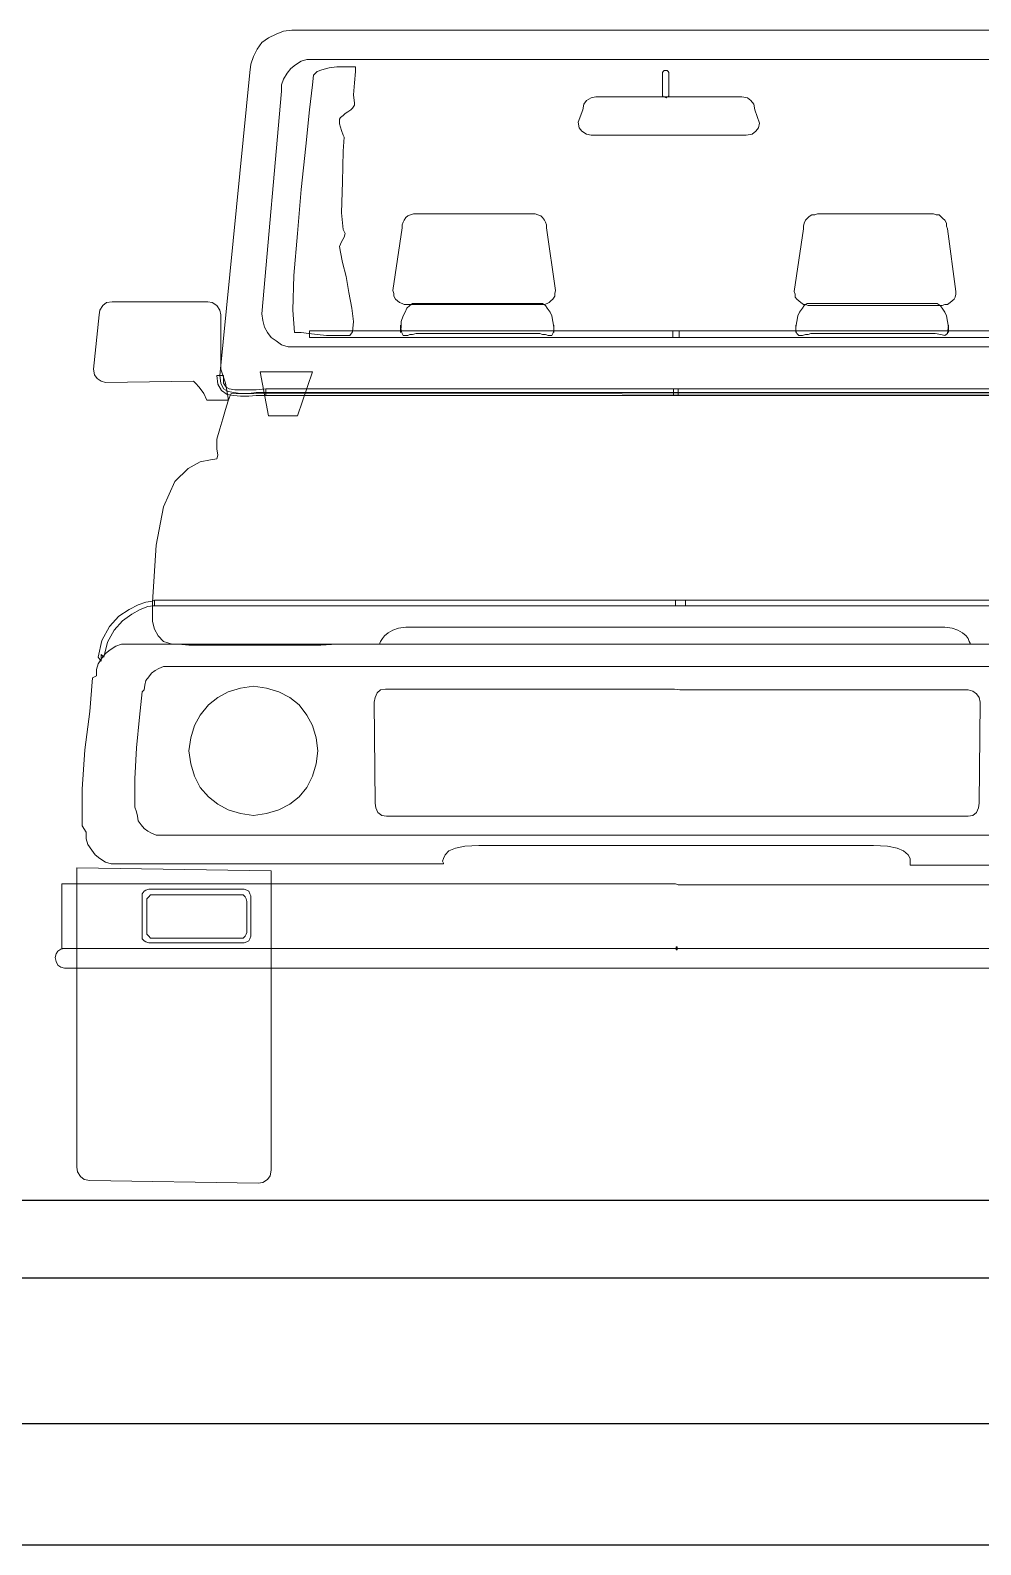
# Model space of a CAD drawing. Extents: x -1568 to -728, y -1287 to -990.
# Drawn here: x -1417.66 to -1407.87, y -1217.85 to -1202.25 of the extents above; entities that cross this region are included whole.
import ezdxf

# ---------------------------------------------------------------- set-up
doc = ezdxf.new("R2010")
doc.units = 0
doc.header["$LTSCALE"] = 5
doc.layers.get('0').update_dxf_attribs({"linetype": 'CONTINUOUS'})
doc.layers.add('车人', color=7, linetype='CONTINUOUS', lineweight=9)

# ---------------------------------------------------------------- blocks, each defined once
blk = doc.blocks.new('carbb')
at = {"layer": '车人', "color": 143}
for p, q in [((-0.7007, 2.0012), (-0.688, 2.0059)), ((-0.688, 2.0059), (-0.6735, 2.0077)), ((-0.6735, 2.0077), (-0.0306, 2.0077)), ((-0.0306, 2.0077), (-0.0194, 2.0077)), ((-0.0194, 2.0077), (-0.0194, 2.0077)), ((-0.0194, 2.0077), (0.6214, 2.0077)), ((-0.7329, 1.9755), (-0.725, 1.9867)), ((-0.725, 1.9867), (-0.7137, 1.9947)), ((-0.7137, 1.9947), (-0.7007, 2.0012)), ((-0.7442, 1.9498), (-0.7394, 1.9625)), ((-0.7394, 1.9625), (-0.7329, 1.9755)), ((-0.6576, 1.9545), (-0.667, 1.9483)), ((-0.6478, 1.9577), (-0.6576, 1.9545)), ((-0.6366, 1.9577), (-0.6478, 1.9577)), ((-0.0306, 1.9577), (-0.6366, 1.9577)), ((-0.0194, 1.9577), (-0.0306, 1.9577)), ((0.5845, 1.9577), (-0.0194, 1.9577)), ((-0.7974, 1.4148), (-0.7459, 1.9353)), ((-0.7459, 1.9353), (-0.7442, 1.9498)), ((-0.6815, 1.9338), (-0.688, 1.924)), ((-0.675, 1.9418), (-0.6815, 1.9338)), ((-0.667, 1.9483), (-0.675, 1.9418)), ((-0.6366, 1.9305), (-0.6381, 1.9143)), ((-0.6301, 1.9368), (-0.6366, 1.9305)), ((-0.6366, 1.9305), (-0.6366, 1.9305)), ((-0.6221, 1.94), (-0.6301, 1.9368)), ((-0.6094, 1.9433), (-0.6221, 1.94)), ((-0.5964, 1.945), (-0.6094, 1.9433)), ((-0.5851, 1.945), (-0.5964, 1.945)), ((-0.5739, 1.945), (-0.5851, 1.945)), ((-0.5659, 1.945), (-0.5739, 1.945)), ((-0.5642, 1.945), (-0.5659, 1.945)), ((-0.5659, 1.9175), (-0.5642, 1.9368)), ((-0.5642, 1.9368), (-0.5642, 1.945)), ((-0.0357, 1.9368), (-0.0371, 1.9353)), ((-0.0371, 1.9353), (-0.0371, 1.932)), ((-0.0371, 1.932), (-0.0371, 1.8983)), ((-0.0339, 1.9385), (-0.0357, 1.9368)), ((-0.0306, 1.9385), (-0.0339, 1.9385)), ((-0.0306, 1.9385), (-0.0306, 1.9385)), ((-0.0291, 1.9385), (-0.0306, 1.9385)), ((-0.0274, 1.9368), (-0.0291, 1.9385)), ((-0.0259, 1.9353), (-0.0274, 1.9368)), ((-0.0259, 1.932), (-0.0259, 1.9353)), ((-0.0259, 1.8983), (-0.0259, 1.932)), ((-0.6913, 1.9031), (-0.725, 1.5206)), ((-0.688, 1.924), (-0.6913, 1.9143)), ((-0.6913, 1.9143), (-0.6913, 1.9031)), ((-0.6381, 1.9143), (-0.6431, 1.8711)), ((-0.5674, 1.8968), (-0.5659, 1.9175)), ((-0.0371, 1.8983), (-0.0371, 1.8951)), ((-0.0259, 1.8951), (-0.0259, 1.8983)), ((-0.5721, 1.8711), (-0.5692, 1.8741)), ((-0.5692, 1.8741), (-0.5659, 1.8791)), ((-0.5659, 1.8824), (-0.5674, 1.8968)), ((-0.5659, 1.8791), (-0.5659, 1.8824)), ((-0.1722, 1.8806), (-0.1737, 1.8711)), ((-0.1672, 1.8871), (-0.1722, 1.8806)), ((-0.1592, 1.8918), (-0.1672, 1.8871)), ((-0.1512, 1.8936), (-0.1592, 1.8918)), ((-0.0291, 1.8936), (-0.1512, 1.8936)), ((-0.0371, 1.8951), (-0.0357, 1.8936)), ((-0.0357, 1.8936), (-0.0339, 1.8936)), ((-0.0339, 1.8936), (-0.0306, 1.8918)), ((-0.0306, 1.8918), (-0.0291, 1.8936)), ((-0.0306, 1.8918), (-0.0306, 1.8918)), ((-0.0306, 1.8918), (-0.0306, 1.8918)), ((-0.0194, 1.8936), (-0.0291, 1.8936)), ((-0.0291, 1.8936), (-0.0274, 1.8936)), ((-0.0274, 1.8936), (-0.0259, 1.8951)), ((0.0991, 1.8936), (-0.0194, 1.8936)), ((0.1089, 1.8918), (0.0991, 1.8936)), ((0.1151, 1.8871), (0.1089, 1.8918)), ((0.1201, 1.8806), (0.1151, 1.8871)), ((0.1216, 1.8711), (0.1201, 1.8806)), ((-0.6431, 1.8711), (-0.6493, 1.8085)), ((-0.5916, 1.8549), (-0.5899, 1.8581)), ((-0.5916, 1.8469), (-0.5916, 1.8549)), ((-0.5884, 1.8357), (-0.5916, 1.8469)), ((-0.5899, 1.8581), (-0.5851, 1.8614)), ((-0.5851, 1.8614), (-0.5819, 1.8646)), ((-0.5819, 1.8646), (-0.5772, 1.8679)), ((-0.5772, 1.8679), (-0.5721, 1.8711)), ((-0.1737, 1.8711), (-0.1817, 1.8501)), ((-0.1817, 1.8501), (-0.1802, 1.8404)), ((0.1296, 1.8484), (0.1216, 1.8711)), ((0.1281, 1.8404), (0.1296, 1.8484)), ((-0.5851, 1.8277), (-0.5884, 1.8357)), ((-0.5837, 1.8244), (-0.5851, 1.8277)), ((-0.5851, 1.8002), (-0.5837, 1.8244)), ((-0.1802, 1.8404), (-0.1755, 1.8342)), ((-0.1755, 1.8342), (-0.1672, 1.8292)), ((-0.1672, 1.8292), (-0.1592, 1.8277)), ((-0.1592, 1.8277), (-0.0306, 1.8277)), ((-0.0306, 1.8277), (-0.0194, 1.8277)), ((-0.0194, 1.8277), (-0.0194, 1.8277)), ((-0.0194, 1.8277), (0.1071, 1.8277)), ((0.1071, 1.8277), (0.1169, 1.8292)), ((0.1169, 1.8292), (0.1234, 1.8342)), ((0.1234, 1.8342), (0.1281, 1.8404)), ((-0.6493, 1.8085), (-0.6576, 1.7343)), ((-0.5866, 1.7473), (-0.5851, 1.8002)), ((-0.5884, 1.6944), (-0.5866, 1.7473)), ((-0.6576, 1.7343), (-0.6638, 1.6589)), ((-0.5851, 1.6654), (-0.5884, 1.6944)), ((-0.4696, 1.6911), (-0.4743, 1.6893)), ((-0.4645, 1.6926), (-0.4696, 1.6911)), ((-0.4598, 1.6926), (-0.4645, 1.6926)), ((-0.2606, 1.6926), (-0.4598, 1.6926)), ((-0.2556, 1.6926), (-0.2606, 1.6926)), ((-0.2508, 1.6911), (-0.2556, 1.6926)), ((-0.2461, 1.6893), (-0.2508, 1.6911)), ((0.215, 1.6879), (0.2197, 1.6911)), ((0.2197, 1.6911), (0.2245, 1.6911)), ((0.2245, 1.6911), (0.2292, 1.6926)), ((0.2292, 1.6926), (0.4287, 1.6926)), ((0.4287, 1.6926), (0.4334, 1.6911)), ((0.4334, 1.6911), (0.4382, 1.6911)), ((0.4382, 1.6911), (0.4414, 1.6879)), ((-0.5819, 1.6589), (-0.5851, 1.6654)), ((-0.4838, 1.6687), (-0.5, 1.5608)), ((-0.4823, 1.6781), (-0.4838, 1.6734)), ((-0.4838, 1.6734), (-0.4838, 1.6687)), ((-0.4808, 1.6814), (-0.4823, 1.6781)), ((-0.4775, 1.6861), (-0.4808, 1.6814)), ((-0.4743, 1.6893), (-0.4775, 1.6861)), ((-0.2429, 1.6861), (-0.2461, 1.6893)), ((-0.2396, 1.6814), (-0.2429, 1.6861)), ((-0.2381, 1.6781), (-0.2396, 1.6814)), ((-0.2364, 1.6734), (-0.2381, 1.6781)), ((-0.2364, 1.6687), (-0.2364, 1.6734)), ((-0.2204, 1.5608), (-0.2364, 1.6687)), ((0.1893, 1.5593), (0.2052, 1.6669)), ((0.2052, 1.6716), (0.2067, 1.6766)), ((0.2052, 1.6669), (0.2052, 1.6716)), ((0.2067, 1.6766), (0.2085, 1.6814)), ((0.2085, 1.6814), (0.2118, 1.6846)), ((0.2118, 1.6846), (0.215, 1.6879)), ((0.4414, 1.6879), (0.4447, 1.6846)), ((0.4447, 1.6846), (0.4479, 1.6814)), ((0.4479, 1.6814), (0.4512, 1.6766)), ((0.4512, 1.6766), (0.4512, 1.6716)), ((0.4512, 1.6716), (0.4527, 1.6669)), ((0.4527, 1.6669), (0.4671, 1.5593)), ((-0.6638, 1.6589), (-0.6703, 1.5865)), ((-0.5916, 1.6364), (-0.5884, 1.6444)), ((-0.5884, 1.6444), (-0.5837, 1.6524)), ((-0.5837, 1.6524), (-0.5819, 1.6589)), ((-0.5899, 1.6267), (-0.5916, 1.6364)), ((-0.5866, 1.6089), (-0.5899, 1.6267)), ((-0.6703, 1.5865), (-0.672, 1.5271)), ((-0.5804, 1.585), (-0.5866, 1.6089)), ((-0.5754, 1.5575), (-0.5804, 1.585)), ((-0.5, 1.5608), (-0.4982, 1.556)), ((-0.2219, 1.556), (-0.2204, 1.5608)), ((-0.9981, 1.5351), (-1.0031, 1.5271)), ((-0.9916, 1.5401), (-0.9981, 1.5351)), ((-0.9821, 1.5416), (-0.9916, 1.5401)), ((-0.8181, 1.5416), (-0.9821, 1.5416)), ((-0.8101, 1.5401), (-0.8181, 1.5416)), ((-0.8021, 1.5351), (-0.8101, 1.5401)), ((-0.7974, 1.5271), (-0.8021, 1.5351)), ((-0.5707, 1.5303), (-0.5754, 1.5575)), ((-0.4982, 1.556), (-0.4982, 1.5513)), ((-0.4982, 1.5513), (-0.4953, 1.5463)), ((-0.4953, 1.5463), (-0.492, 1.543)), ((-0.492, 1.543), (-0.4888, 1.5401)), ((-0.4888, 1.5401), (-0.4838, 1.5383)), ((-0.4838, 1.5383), (-0.4808, 1.5368)), ((-0.4808, 1.5368), (-0.4758, 1.5368)), ((-0.4758, 1.5368), (-0.2443, 1.5368)), ((-0.4758, 1.5303), (-0.471, 1.5351)), ((-0.471, 1.5351), (-0.4663, 1.5383)), ((-0.4663, 1.5383), (-0.4613, 1.5383)), ((-0.4613, 1.5383), (-0.2476, 1.5383)), ((-0.2476, 1.5383), (-0.2429, 1.5383)), ((-0.2443, 1.5368), (-0.2443, 1.5368)), ((-0.2443, 1.5368), (-0.2396, 1.5368)), ((-0.2429, 1.5383), (-0.2381, 1.5351)), ((-0.2396, 1.5368), (-0.2349, 1.5383)), ((-0.2381, 1.5351), (-0.2349, 1.5303)), ((-0.2349, 1.5383), (-0.2316, 1.5401)), ((-0.2316, 1.5401), (-0.2284, 1.543)), ((-0.2284, 1.543), (-0.2251, 1.5463)), ((-0.2251, 1.5463), (-0.2219, 1.5513)), ((-0.2219, 1.5513), (-0.2219, 1.556)), ((0.1908, 1.5546), (0.1893, 1.5593)), ((0.1908, 1.5495), (0.1908, 1.5546)), ((0.194, 1.5463), (0.1908, 1.5495)), ((0.1973, 1.543), (0.194, 1.5463)), ((0.2005, 1.5401), (0.1973, 1.543)), ((0.2052, 1.5368), (0.2005, 1.5401)), ((0.2035, 1.5303), (0.2067, 1.5351)), ((0.2085, 1.5368), (0.2052, 1.5368)), ((0.2067, 1.5351), (0.2118, 1.5383)), ((0.2132, 1.5351), (0.2085, 1.5368)), ((0.2118, 1.5383), (0.2165, 1.5383)), ((0.2132, 1.5351), (0.2132, 1.5351)), ((0.4432, 1.5351), (0.2132, 1.5351)), ((0.2165, 1.5383), (0.4302, 1.5383)), ((0.4302, 1.5383), (0.4349, 1.5383)), ((0.4349, 1.5383), (0.4399, 1.5351)), ((0.4399, 1.5351), (0.4432, 1.5303)), ((0.4479, 1.5368), (0.4432, 1.5351)), ((0.4527, 1.5368), (0.4479, 1.5368)), ((0.4574, 1.5401), (0.4527, 1.5368)), ((0.4606, 1.543), (0.4574, 1.5401)), ((0.4639, 1.5463), (0.4606, 1.543)), ((0.4657, 1.5495), (0.4639, 1.5463)), ((0.4671, 1.5546), (0.4657, 1.5495)), ((0.4671, 1.5593), (0.4671, 1.5546)), ((-1.0046, 1.5191), (-1.0143, 1.426)), ((-1.0031, 1.5271), (-1.0046, 1.5191)), ((-0.7956, 1.5191), (-0.7974, 1.5271)), ((-0.7956, 1.426), (-0.7956, 1.5191)), ((-0.725, 1.5206), (-0.7235, 1.5093)), ((-0.7235, 1.5093), (-0.7202, 1.4981)), ((-0.672, 1.5271), (-0.6688, 1.4886)), ((-0.5674, 1.5079), (-0.5707, 1.5303)), ((-0.4855, 1.5079), (-0.4823, 1.5173)), ((-0.4823, 1.5173), (-0.479, 1.5238)), ((-0.479, 1.5238), (-0.4758, 1.5303)), ((-0.2349, 1.5303), (-0.2298, 1.5238)), ((-0.2298, 1.5238), (-0.2269, 1.5173)), ((-0.2269, 1.5173), (-0.2251, 1.5079)), ((0.194, 1.5079), (0.1955, 1.5173)), ((0.1955, 1.5173), (0.1987, 1.5238)), ((0.1987, 1.5238), (0.2035, 1.5303)), ((0.4432, 1.5303), (0.4479, 1.5238)), ((0.4479, 1.5238), (0.4512, 1.5173)), ((0.4512, 1.5173), (0.4527, 1.5079)), ((-0.7202, 1.4981), (-0.7152, 1.4886)), ((-0.7152, 1.4886), (-0.709, 1.4804)), ((-0.6688, 1.4886), (-0.6655, 1.4886)), ((-0.6655, 1.4886), (-0.6576, 1.4886)), ((-0.6576, 1.4886), (-0.6446, 1.4869)), ((-0.6446, 1.4869), (-0.6301, 1.4854)), ((-0.0194, 1.4916), (-0.6431, 1.4916)), ((-0.6431, 1.4916), (-0.6431, 1.4804)), ((-0.6301, 1.4854), (-0.6141, 1.4836)), ((-0.6141, 1.4836), (-0.5979, 1.4836)), ((-0.5979, 1.4836), (-0.5851, 1.4836)), ((-0.5851, 1.4836), (-0.5739, 1.4836)), ((-0.5739, 1.4836), (-0.5692, 1.4901)), ((-0.5692, 1.4901), (-0.5674, 1.5079)), ((-0.487, 1.5014), (-0.487, 1.4886)), ((-0.4855, 1.4916), (-0.487, 1.5014)), ((-0.487, 1.4886), (-0.4855, 1.4981)), ((-0.4855, 1.4981), (-0.4855, 1.5079)), ((-0.4838, 1.4869), (-0.4855, 1.4916)), ((-0.4823, 1.4836), (-0.4838, 1.4869)), ((-0.479, 1.4836), (-0.4823, 1.4836)), ((-0.4743, 1.4836), (-0.479, 1.4836)), ((-0.471, 1.4854), (-0.4743, 1.4836)), ((-0.4663, 1.4854), (-0.471, 1.4854)), ((-0.4598, 1.4869), (-0.4663, 1.4854)), ((-0.4598, 1.4869), (-0.4598, 1.4869)), ((-0.2476, 1.4869), (-0.4598, 1.4869)), ((-0.2429, 1.4854), (-0.2476, 1.4869)), ((-0.2381, 1.4854), (-0.2429, 1.4854)), ((-0.2331, 1.4836), (-0.2381, 1.4854)), ((-0.2298, 1.4836), (-0.2331, 1.4836)), ((-0.2269, 1.4836), (-0.2298, 1.4836)), ((-0.2251, 1.4869), (-0.2269, 1.4836)), ((-0.2251, 1.5079), (-0.2236, 1.4981)), ((-0.2236, 1.4916), (-0.2251, 1.4869)), ((-0.2236, 1.5014), (-0.2236, 1.4916)), ((-0.2236, 1.4886), (-0.2236, 1.5014)), ((-0.2236, 1.4981), (-0.2236, 1.4886)), ((-0.0194, 1.4916), (-0.0194, 1.4804)), ((-0.0085, 1.4916), (-0.0194, 1.4916)), ((-0.0194, 1.4916), (-0.0194, 1.4916)), ((-0.0194, 1.4804), (-0.0194, 1.4916)), ((-0.0194, 1.4916), (-0.0194, 1.4916)), ((-0.0085, 1.4916), (-0.0085, 1.4804)), ((0.6134, 1.4916), (-0.0085, 1.4916)), ((-0.0085, 1.4916), (-0.0085, 1.4916)), ((-0.0085, 1.4804), (-0.0085, 1.4916)), ((-0.0085, 1.4916), (-0.0085, 1.4916)), ((0.1922, 1.4981), (0.194, 1.5079)), ((0.1922, 1.5014), (0.1922, 1.4886)), ((0.1922, 1.4916), (0.1922, 1.5014)), ((0.1922, 1.4886), (0.1922, 1.4981)), ((0.194, 1.4869), (0.1922, 1.4916)), ((0.1973, 1.4836), (0.194, 1.4869)), ((0.2005, 1.4836), (0.1973, 1.4836)), ((0.2035, 1.4836), (0.2005, 1.4836)), ((0.2085, 1.4854), (0.2035, 1.4836)), ((0.2132, 1.4854), (0.2085, 1.4854)), ((0.218, 1.4869), (0.2132, 1.4854)), ((0.218, 1.4869), (0.218, 1.4869)), ((0.4317, 1.4869), (0.218, 1.4869)), ((0.4414, 1.4854), (0.4317, 1.4869)), ((0.4479, 1.4836), (0.4414, 1.4854)), ((0.4527, 1.4869), (0.4479, 1.4836)), ((0.4527, 1.5079), (0.4544, 1.4981)), ((0.4544, 1.5014), (0.4527, 1.4869)), ((0.4544, 1.4886), (0.4544, 1.5014)), ((0.4544, 1.4981), (0.4544, 1.4886)), ((-0.709, 1.4804), (-0.7007, 1.4742)), ((-0.7007, 1.4742), (-0.6913, 1.4677)), ((-0.6913, 1.4677), (-0.68, 1.4644)), ((-0.68, 1.4644), (-0.6688, 1.4644)), ((-0.6688, 1.4644), (-0.0179, 1.4644)), ((-0.6431, 1.4804), (-0.0194, 1.4804)), ((-0.0194, 1.4804), (-0.0085, 1.4804)), ((-0.0194, 1.4804), (-0.0194, 1.4804)), ((-0.0179, 1.4644), (-0.0102, 1.4644)), ((-0.0102, 1.4644), (-0.0102, 1.4644)), ((-0.0102, 1.4644), (0.6406, 1.4644)), ((-0.0085, 1.4804), (0.6134, 1.4804)), ((-0.0085, 1.4804), (-0.0085, 1.4804)), ((-1.0143, 1.426), (-1.0126, 1.4162)), ((-1.0126, 1.4162), (-1.0078, 1.4097)), ((-1.0078, 1.4097), (-1.0013, 1.405)), ((-1.0013, 1.405), (-0.9933, 1.4032)), ((-0.9933, 1.4032), (-0.8423, 1.405)), ((-0.8423, 1.405), (-0.839, 1.4017)), ((-0.8021, 1.4148), (-0.8021, 1.4148)), ((-0.7923, 1.4148), (-0.8021, 1.4148)), ((-0.8021, 1.4148), (-0.8006, 1.4003)), ((-0.8021, 1.4148), (-0.8021, 1.4148)), ((-0.7956, 1.4017), (-0.7974, 1.4148)), ((-0.7956, 1.426), (-0.7956, 1.426)), ((-0.7876, 1.4017), (-0.7956, 1.426)), ((-0.7909, 1.4148), (-0.7923, 1.4148)), ((-0.7909, 1.4017), (-0.7909, 1.4148)), ((-0.7282, 1.421), (-0.7282, 1.421)), ((-0.7137, 1.3456), (-0.7282, 1.421)), ((-0.7282, 1.421), (-0.6381, 1.421)), ((-0.6381, 1.421), (-0.6638, 1.3456)), ((-0.839, 1.4017), (-0.8325, 1.3952)), ((-0.8325, 1.3952), (-0.8246, 1.384)), ((-0.8246, 1.384), (-0.8198, 1.3728)), ((-0.8006, 1.4003), (-0.7941, 1.389)), ((-0.7909, 1.392), (-0.7956, 1.4017)), ((-0.7941, 1.389), (-0.7844, 1.3825)), ((-0.7861, 1.3952), (-0.7909, 1.4017)), ((-0.7829, 1.3873), (-0.7909, 1.392)), ((-0.7844, 1.3858), (-0.7876, 1.4017)), ((-0.7811, 1.392), (-0.7861, 1.3952)), ((-0.7829, 1.376), (-0.7844, 1.3858)), ((-0.7844, 1.3825), (-0.7731, 1.3808)), ((-0.7731, 1.3858), (-0.7829, 1.3873)), ((-0.7829, 1.3713), (-0.7796, 1.3808)), ((-0.7717, 1.3905), (-0.7811, 1.392)), ((-0.7796, 1.3808), (-0.7779, 1.384)), ((-0.7779, 1.384), (0.7485, 1.3825)), ((-0.7619, 1.384), (-0.7731, 1.3858)), ((-0.7731, 1.3808), (-0.7619, 1.3793)), ((-0.7619, 1.3905), (-0.7717, 1.3905)), ((-0.7474, 1.3905), (-0.7619, 1.3905)), ((-0.7474, 1.384), (-0.7619, 1.384)), ((-0.7619, 1.3793), (-0.7474, 1.3793)), ((-0.7347, 1.3905), (-0.7474, 1.3905)), ((-0.7347, 1.3858), (-0.7474, 1.384)), ((-0.7474, 1.3793), (-0.7347, 1.3808)), ((-0.7184, 1.392), (-0.7347, 1.3905)), ((-0.7184, 1.3858), (-0.7347, 1.3858)), ((-0.7347, 1.3808), (-0.7184, 1.3808)), ((-0.0179, 1.392), (-0.7184, 1.392)), ((-0.7184, 1.3808), (-0.7184, 1.392)), ((-0.7184, 1.392), (-0.7184, 1.3808)), ((-0.7184, 1.392), (-0.7184, 1.392)), ((-0.0179, 1.3858), (-0.7184, 1.3858)), ((-0.7184, 1.3808), (-0.0179, 1.3808)), ((-0.7184, 1.3808), (-0.7184, 1.3808)), ((-0.7184, 1.3808), (-0.7184, 1.3808)), ((-0.0179, 1.392), (-0.0179, 1.3808)), ((-0.0179, 1.392), (-0.0179, 1.392)), ((-0.0102, 1.392), (-0.0179, 1.392)), ((-0.0179, 1.3808), (-0.0179, 1.392)), ((-0.0102, 1.3858), (-0.0179, 1.3858)), ((-0.0179, 1.3808), (-0.0179, 1.3808)), ((-0.0179, 1.3808), (-0.0102, 1.3808)), ((-0.0179, 1.3808), (-0.0179, 1.3808)), ((-0.0102, 1.392), (-0.0102, 1.3808)), ((-0.0102, 1.392), (-0.0102, 1.392)), ((0.6906, 1.392), (-0.0102, 1.392)), ((-0.0102, 1.3808), (-0.0102, 1.392)), ((0.6906, 1.3858), (-0.0102, 1.3858)), ((-0.0102, 1.3808), (-0.0102, 1.3808)), ((-0.0102, 1.3808), (0.6906, 1.3808)), ((-0.0102, 1.3808), (-0.0102, 1.3808)), ((-0.8198, 1.3728), (-0.7829, 1.3728)), ((-0.7923, 1.3406), (-0.7876, 1.3568)), ((-0.7876, 1.3568), (-0.7829, 1.3713)), ((-0.7829, 1.3728), (-0.7829, 1.376)), ((-0.7974, 1.3231), (-0.7923, 1.3406)), ((-0.6638, 1.3456), (-0.7137, 1.3456)), ((-0.8021, 1.3054), (-0.7974, 1.3231)), ((-0.8021, 1.2891), (-0.8021, 1.3054)), ((-0.8006, 1.2779), (-0.8021, 1.2891)), ((-0.8021, 1.2717), (-0.8006, 1.2779)), ((-0.8745, 1.233), (-0.8518, 1.2554)), ((-0.8518, 1.2554), (-0.8311, 1.2667)), ((-0.8311, 1.2667), (-0.8133, 1.2699)), ((-0.8133, 1.2699), (-0.8021, 1.2717)), ((-0.8937, 1.1895), (-0.8745, 1.233)), ((-0.9064, 1.1236), (-0.8937, 1.1895)), ((-0.9129, 1.0258), (-0.9064, 1.1236)), ((-0.9372, 1.021), (-0.9531, 1.0131)), ((-0.9242, 1.0258), (-0.9372, 1.021)), ((-0.9339, 1.0131), (-0.9209, 1.0181)), ((-0.9129, 1.0272), (-0.9242, 1.0258)), ((-0.9209, 1.0181), (-0.9115, 1.0196)), ((-0.9097, 1.029), (-0.9129, 1.0272)), ((-0.9129, 1.0225), (-0.9129, 1.0258)), ((-0.9129, 1.0163), (-0.9129, 1.0225)), ((-0.9129, 1.0051), (-0.9129, 1.0163)), ((-0.9115, 1.0196), (-0.9097, 1.0196)), ((-0.0147, 1.029), (-0.9097, 1.029)), ((-0.9097, 1.0196), (-0.9097, 1.029)), ((-0.9097, 1.029), (-0.9097, 1.0196)), ((-0.9097, 1.029), (-0.9097, 1.029)), ((-0.9097, 1.0196), (-0.0147, 1.0196)), ((-0.9097, 1.0196), (-0.9097, 1.0196)), ((-0.9097, 1.0196), (-0.9097, 1.0196)), ((-0.0147, 1.029), (-0.0147, 1.0196)), ((-0.0147, 1.029), (-0.0147, 1.029)), ((0.0028, 1.029), (-0.0147, 1.029)), ((-0.0147, 1.0196), (-0.0147, 1.029)), ((-0.0147, 1.0196), (-0.0147, 1.0196)), ((-0.0147, 1.0196), (0.0028, 1.0196)), ((-0.0147, 1.0196), (-0.0147, 1.0196)), ((0.0028, 1.029), (0.0028, 1.0196)), ((0.0028, 1.029), (0.0028, 1.029)), ((0.8801, 1.029), (0.0028, 1.029)), ((0.0028, 1.0196), (0.0028, 1.029)), ((0.0028, 1.0196), (0.0028, 1.0196)), ((0.0028, 1.0196), (0.8801, 1.0196)), ((0.0028, 1.0196), (0.0028, 1.0196)), ((-0.9709, 1.0018), (-0.9868, 0.9841)), ((-0.9789, 0.9779), (-0.9644, 0.9938)), ((-0.9531, 1.0131), (-0.9709, 1.0018)), ((-0.9644, 0.9938), (-0.9484, 1.0051)), ((-0.9484, 1.0051), (-0.9339, 1.0131)), ((-0.9129, 0.9924), (-0.9129, 1.0051)), ((-0.9097, 0.9794), (-0.9129, 0.9924)), ((-0.9868, 0.9841), (-0.9998, 0.9601)), ((-0.9901, 0.9569), (-0.9789, 0.9779)), ((-0.9032, 0.9681), (-0.9097, 0.9794)), ((-0.8937, 0.9584), (-0.9032, 0.9681)), ((-0.5177, 0.9634), (-0.521, 0.9584)), ((-0.5145, 0.9681), (-0.5177, 0.9634)), ((-0.508, 0.9729), (-0.5145, 0.9681)), ((-0.5, 0.9779), (-0.508, 0.9729)), ((-0.4903, 0.9811), (-0.5, 0.9779)), ((-0.4775, 0.9826), (-0.4903, 0.9811)), ((-0.4696, 0.9826), (-0.4775, 0.9826)), ((-0.4598, 0.9826), (-0.4696, 0.9826)), ((-0.4501, 0.9826), (-0.4598, 0.9826)), ((-0.4388, 0.9826), (-0.4501, 0.9826)), ((-0.4294, 0.9826), (-0.4388, 0.9826)), ((-0.4181, 0.9826), (-0.4294, 0.9826)), ((-0.4069, 0.9826), (-0.4181, 0.9826)), ((-0.3954, 0.9826), (-0.4069, 0.9826)), ((-0.3841, 0.9826), (-0.3954, 0.9826)), ((-0.3747, 0.9826), (-0.3841, 0.9826)), ((-0.3667, 0.9826), (-0.3747, 0.9826)), ((-0.3584, 0.9826), (-0.3667, 0.9826)), ((-0.3522, 0.9826), (-0.3584, 0.9826)), ((-0.3472, 0.9826), (-0.3522, 0.9826)), ((-0.3439, 0.9826), (-0.3472, 0.9826)), ((-0.3425, 0.9826), (-0.3439, 0.9826)), ((0.3128, 0.9826), (-0.3425, 0.9826)), ((0.3146, 0.9826), (0.3128, 0.9826)), ((0.3176, 0.9826), (0.3146, 0.9826)), ((0.3226, 0.9826), (0.3176, 0.9826)), ((0.3291, 0.9826), (0.3226, 0.9826)), ((0.3371, 0.9826), (0.3291, 0.9826)), ((0.3451, 0.9826), (0.3371, 0.9826)), ((0.3548, 0.9826), (0.3451, 0.9826)), ((0.366, 0.9826), (0.3548, 0.9826)), ((0.3773, 0.9826), (0.366, 0.9826)), ((0.3885, 0.9826), (0.3773, 0.9826)), ((0.3997, 0.9826), (0.3885, 0.9826)), ((0.4092, 0.9826), (0.3997, 0.9826)), ((0.4204, 0.9826), (0.4092, 0.9826)), ((0.4302, 0.9826), (0.4204, 0.9826)), ((0.4399, 0.9826), (0.4302, 0.9826)), ((0.4479, 0.9826), (0.4399, 0.9826)), ((0.4606, 0.9811), (0.4479, 0.9826)), ((0.4704, 0.9779), (0.4606, 0.9811)), ((0.4784, 0.9729), (0.4704, 0.9779)), ((0.4849, 0.9681), (0.4784, 0.9729)), ((0.4881, 0.9634), (0.4849, 0.9681)), ((0.4896, 0.9584), (0.4881, 0.9634)), ((-0.9998, 0.9601), (-1.0061, 0.9312)), ((-0.9933, 0.9377), (-0.9998, 0.9297)), ((-0.9966, 0.9312), (-0.9901, 0.9569)), ((-0.9854, 0.9442), (-0.9933, 0.9377)), ((-0.9756, 0.9504), (-0.9854, 0.9442)), ((-0.9661, 0.9536), (-0.9756, 0.9504)), ((-0.9546, 0.9536), (-0.9661, 0.9536)), ((-0.0161, 0.9536), (-0.9546, 0.9536)), ((-0.8792, 0.9536), (-0.8937, 0.9584)), ((-0.868, 0.9536), (-0.8792, 0.9536)), ((-0.8503, 0.9522), (-0.868, 0.9536)), ((-0.8293, 0.9522), (-0.8503, 0.9522)), ((-0.8036, 0.9522), (-0.8293, 0.9522)), ((-0.7764, 0.9522), (-0.8036, 0.9522)), ((-0.7459, 0.9522), (-0.7764, 0.9522)), ((-0.7152, 0.9522), (-0.7459, 0.9522)), ((-0.6833, 0.9522), (-0.7152, 0.9522)), ((-0.6525, 0.9522), (-0.6833, 0.9522)), ((-0.6236, 0.9522), (-0.6525, 0.9522)), ((-0.5964, 0.9536), (-0.6236, 0.9522)), ((-0.5707, 0.9536), (-0.5964, 0.9536)), ((-0.5514, 0.9536), (-0.5707, 0.9536)), ((-0.5352, 0.9536), (-0.5514, 0.9536)), ((-0.5257, 0.9536), (-0.5352, 0.9536)), ((-0.5225, 0.9536), (-0.5257, 0.9536)), ((-0.521, 0.9584), (-0.5225, 0.9554)), ((-0.5225, 0.9554), (-0.5225, 0.9536)), ((-0.007, 0.9536), (-0.0161, 0.9536)), ((0.93, 0.9536), (-0.007, 0.9536)), ((0.4914, 0.9554), (0.4896, 0.9584)), ((0.4914, 0.9536), (0.4914, 0.9554)), ((0.4946, 0.9536), (0.4914, 0.9536)), ((0.5059, 0.9536), (0.4946, 0.9536)), ((0.5203, 0.9536), (0.5059, 0.9536)), ((-1.0061, 0.9199), (-1.0093, 0.9102)), ((-1.0093, 0.9102), (-1.0093, 0.899)), ((-1.0061, 0.9312), (-1.0013, 0.9247)), ((-0.9998, 0.9297), (-1.0061, 0.9199)), ((-1.0013, 0.9359), (-1.0013, 0.9359)), ((-1.0013, 0.9247), (-1.0013, 0.9359)), ((-1.0013, 0.9359), (-0.9966, 0.9312)), ((-0.9017, 0.912), (-0.9082, 0.9087)), ((-0.8937, 0.9152), (-0.9017, 0.912)), ((-0.8857, 0.9152), (-0.8937, 0.9152)), ((-0.0161, 0.9152), (-0.8857, 0.9152)), ((-0.007, 0.9152), (-0.0161, 0.9152)), ((0.8626, 0.9152), (-0.007, 0.9152)), ((-1.0158, 0.8957), (-1.0205, 0.8381)), ((-1.0093, 0.899), (-1.0158, 0.8957)), ((-0.9242, 0.891), (-0.9259, 0.883)), ((-0.9194, 0.8975), (-0.9242, 0.891)), ((-0.9147, 0.904), (-0.9194, 0.8975)), ((-0.9082, 0.9087), (-0.9147, 0.904)), ((-0.9307, 0.8718), (-0.9354, 0.8283)), ((-0.9274, 0.875), (-0.9307, 0.8718)), ((-0.9259, 0.883), (-0.9274, 0.875)), ((-0.8006, 0.862), (-0.8166, 0.8493)), ((-0.7829, 0.8718), (-0.8006, 0.862)), ((-0.7619, 0.8783), (-0.7829, 0.8718)), ((-0.7394, 0.8815), (-0.7619, 0.8783)), ((-0.717, 0.8783), (-0.7394, 0.8815)), ((-0.696, 0.8718), (-0.717, 0.8783)), ((-0.6768, 0.862), (-0.696, 0.8718)), ((-0.6608, 0.8493), (-0.6768, 0.862)), ((-0.5305, 0.862), (-0.5322, 0.854)), ((-0.5272, 0.87), (-0.5305, 0.862)), ((-0.521, 0.875), (-0.5272, 0.87)), ((-0.5127, 0.8765), (-0.521, 0.875)), ((-0.0161, 0.8765), (-0.5127, 0.8765)), ((-0.007, 0.875), (-0.0161, 0.8765)), ((0.4881, 0.875), (-0.007, 0.875)), ((0.4961, 0.8732), (0.4881, 0.875)), ((0.5026, 0.8685), (0.4961, 0.8732)), ((0.5073, 0.862), (0.5026, 0.8685)), ((0.5088, 0.854), (0.5073, 0.862)), ((-1.0205, 0.8381), (-1.0288, 0.7722)), ((-0.8166, 0.8493), (-0.8311, 0.8316)), ((-0.6478, 0.8316), (-0.6608, 0.8493)), ((-0.5322, 0.854), (-0.5305, 0.6805)), ((0.5073, 0.6805), (0.5088, 0.854)), ((-0.9354, 0.8283), (-0.9404, 0.7754)), ((-0.8405, 0.8138), (-0.847, 0.7928)), ((-0.8311, 0.8316), (-0.8405, 0.8138)), ((-0.6381, 0.8138), (-0.6478, 0.8316)), ((-0.6318, 0.7928), (-0.6381, 0.8138)), ((-0.847, 0.7928), (-0.8503, 0.7704)), ((-0.6286, 0.7704), (-0.6318, 0.7928)), ((-1.0288, 0.7722), (-1.0335, 0.7045)), ((-0.9404, 0.7754), (-0.9434, 0.7222)), ((-0.8503, 0.7704), (-0.847, 0.7479)), ((-0.6318, 0.7479), (-0.6286, 0.7704)), ((-0.847, 0.7479), (-0.8405, 0.7272)), ((-0.6381, 0.7272), (-0.6318, 0.7479)), ((-1.0335, 0.7045), (-1.0335, 0.6418)), ((-0.9434, 0.7222), (-0.9434, 0.674)), ((-0.8405, 0.7272), (-0.8311, 0.7077)), ((-0.8311, 0.7077), (-0.8166, 0.6918)), ((-0.6608, 0.6918), (-0.6478, 0.7077)), ((-0.6478, 0.7077), (-0.6381, 0.7272)), ((-0.8166, 0.6918), (-0.8006, 0.6787)), ((-0.8006, 0.6787), (-0.7829, 0.6693)), ((-0.696, 0.6693), (-0.6768, 0.6787)), ((-0.6768, 0.6787), (-0.6608, 0.6918)), ((-0.5305, 0.6805), (-0.529, 0.6725)), ((0.5059, 0.6725), (0.5073, 0.6805)), ((-0.9434, 0.674), (-0.9404, 0.666)), ((-0.9404, 0.666), (-0.9387, 0.6581)), ((-0.9387, 0.6581), (-0.9372, 0.6501)), ((-0.9372, 0.6501), (-0.9322, 0.6436)), ((-0.7829, 0.6693), (-0.7619, 0.6628)), ((-0.7619, 0.6628), (-0.7394, 0.6595)), ((-0.7394, 0.6595), (-0.717, 0.6628)), ((-0.7394, 0.6595), (-0.7394, 0.6595)), ((-0.717, 0.6628), (-0.696, 0.6693)), ((-0.529, 0.6725), (-0.5257, 0.6646)), ((-0.5257, 0.6646), (-0.5192, 0.6595)), ((-0.5192, 0.6595), (-0.5112, 0.6581)), ((-0.5112, 0.6581), (-0.0085, 0.6581)), ((-0.0085, 0.6581), (0.0028, 0.6581)), ((0.0028, 0.6581), (0.0028, 0.6581)), ((0.0028, 0.6581), (0.4881, 0.6581)), ((0.4881, 0.6581), (0.4961, 0.6595)), ((0.4961, 0.6595), (0.5026, 0.6646)), ((0.5026, 0.6646), (0.5059, 0.6725)), ((-1.0335, 0.6418), (-1.027, 0.6306)), ((-1.027, 0.6306), (-1.027, 0.6193)), ((-0.9322, 0.6436), (-0.9274, 0.6371)), ((-0.9274, 0.6371), (-0.9209, 0.6323)), ((-0.9209, 0.6323), (-0.9147, 0.6291)), ((-0.9147, 0.6291), (-0.9064, 0.6258)), ((-0.9064, 0.6258), (-0.8985, 0.6258)), ((-0.8985, 0.6258), (-0.0179, 0.6258)), ((-0.0179, 0.6258), (-0.007, 0.6258)), ((-0.007, 0.6258), (-0.007, 0.6258)), ((-0.007, 0.6258), (0.8739, 0.6258)), ((-1.027, 0.6193), (-1.0238, 0.6099)), ((-1.0238, 0.6099), (-1.0173, 0.6001)), ((-1.0173, 0.6001), (-1.0111, 0.5921)), ((-0.4099, 0.5921), (-0.4037, 0.5986)), ((-0.4037, 0.5986), (-0.3924, 0.6034)), ((-0.3924, 0.6034), (-0.3762, 0.6066)), ((-0.3762, 0.6066), (-0.3522, 0.6081)), ((-0.3522, 0.6081), (-0.336, 0.6081)), ((-0.336, 0.6081), (-0.3168, 0.6081)), ((-0.3168, 0.6081), (-0.2943, 0.6081)), ((-0.2943, 0.6081), (-0.2686, 0.6081)), ((-0.2686, 0.6081), (-0.2429, 0.6081)), ((-0.2429, 0.6081), (-0.2139, 0.6081)), ((-0.2139, 0.6081), (-0.1867, 0.6081)), ((-0.1867, 0.6081), (-0.1577, 0.6081)), ((-0.1577, 0.6081), (-0.1302, 0.6081)), ((-0.1302, 0.6081), (-0.1045, 0.6081)), ((-0.1045, 0.6081), (-0.0806, 0.6081)), ((-0.0806, 0.6081), (-0.0596, 0.6081)), ((-0.0596, 0.6081), (-0.0419, 0.6081)), ((-0.0419, 0.6081), (-0.0291, 0.6081)), ((-0.0291, 0.6081), (-0.0212, 0.6081)), ((-0.0212, 0.6081), (-0.0179, 0.6081)), ((-0.0179, 0.6081), (-0.007, 0.6081)), ((-0.007, 0.6081), (-0.007, 0.6081)), ((-0.007, 0.6081), (-0.0037, 0.6081)), ((-0.0037, 0.6081), (0.0043, 0.6081)), ((0.0043, 0.6081), (0.0173, 0.6081)), ((0.0173, 0.6081), (0.035, 0.6081)), ((0.035, 0.6081), (0.0557, 0.6081)), ((0.0557, 0.6081), (0.0799, 0.6081)), ((0.0799, 0.6081), (0.1056, 0.6081)), ((0.1056, 0.6081), (0.1328, 0.6081)), ((0.1328, 0.6081), (0.1603, 0.6081)), ((0.1603, 0.6081), (0.1893, 0.6081)), ((0.1893, 0.6081), (0.2165, 0.6081)), ((0.2165, 0.6081), (0.2437, 0.6081)), ((0.2437, 0.6081), (0.2694, 0.6081)), ((0.2694, 0.6081), (0.2919, 0.6081)), ((0.2919, 0.6081), (0.3114, 0.6081)), ((0.3114, 0.6081), (0.3258, 0.6081)), ((0.3258, 0.6081), (0.3498, 0.6066)), ((0.3498, 0.6066), (0.366, 0.6034)), ((0.366, 0.6034), (0.3773, 0.5986)), ((0.3773, 0.5986), (0.3853, 0.5921)), ((-1.0111, 0.5921), (-1.0031, 0.5856)), ((-1.0031, 0.5856), (-0.9933, 0.5791)), ((-0.9933, 0.5791), (-0.9836, 0.5762)), ((-0.9836, 0.5762), (-0.9724, 0.5762)), ((-0.9724, 0.5762), (-0.4131, 0.5762)), ((-0.4149, 0.5809), (-0.4131, 0.5856)), ((-0.4131, 0.5777), (-0.4149, 0.5809)), ((-0.4131, 0.5856), (-0.4099, 0.5921)), ((-0.4131, 0.5762), (-0.4131, 0.5777)), ((0.3853, 0.5921), (0.3885, 0.5856)), ((0.3885, 0.5856), (0.3885, 0.5809)), ((0.3885, 0.5809), (0.3885, 0.5762)), ((0.3885, 0.5762), (0.3885, 0.5744)), ((0.3885, 0.5744), (0.946, 0.5744)), ((-1.043, 0.5697), (-0.709, 0.5647)), ((-1.043, 0.0554), (-1.043, 0.5697)), ((-0.709, 0.5647), (-0.709, 0.5647)), ((-0.709, 0.5647), (-0.709, 0.0506)), ((-0.0147, 0.5422), (-1.0687, 0.5422)), ((-1.0687, 0.5422), (-1.0687, 0.4313)), ((-0.9274, 0.5295), (-0.9307, 0.5247)), ((-0.9307, 0.5247), (-0.9307, 0.5215)), ((-0.9307, 0.5215), (-0.9307, 0.4523)), ((-0.9242, 0.531), (-0.9274, 0.5295)), ((-0.9194, 0.5327), (-0.9242, 0.531)), ((-0.7554, 0.5327), (-0.9194, 0.5327)), ((-0.9162, 0.523), (-0.9194, 0.5197)), ((-0.9115, 0.523), (-0.9162, 0.523)), ((-0.7619, 0.523), (-0.9115, 0.523)), ((-0.7572, 0.523), (-0.7619, 0.523)), ((-0.7539, 0.5197), (-0.7572, 0.523)), ((-0.7507, 0.531), (-0.7554, 0.5327)), ((-0.7474, 0.5295), (-0.7507, 0.531)), ((-0.7459, 0.5247), (-0.7474, 0.5295)), ((-0.7442, 0.5215), (-0.7459, 0.5247)), ((-0.7442, 0.4523), (-0.7442, 0.5215)), ((-0.0102, 0.5407), (-0.0147, 0.5422)), ((1.0441, 0.5407), (-0.0102, 0.5407)), ((-0.9194, 0.5197), (-0.9227, 0.5165)), ((-0.9227, 0.5165), (-0.9227, 0.5117)), ((-0.9227, 0.5117), (-0.9227, 0.4588)), ((-0.7521, 0.5165), (-0.7539, 0.5197)), ((-0.7507, 0.5117), (-0.7521, 0.5165)), ((-0.7507, 0.4588), (-0.7507, 0.5117)), ((-0.9307, 0.4523), (-0.9307, 0.4476)), ((-0.9307, 0.4476), (-0.9274, 0.4444)), ((-0.9274, 0.4444), (-0.9242, 0.4426)), ((-0.9242, 0.4426), (-0.9194, 0.4411)), ((-0.9227, 0.4588), (-0.9227, 0.4556)), ((-0.9227, 0.4556), (-0.9194, 0.4523)), ((-0.9194, 0.4523), (-0.9162, 0.4491)), ((-0.9162, 0.4491), (-0.9115, 0.4491)), ((-0.9115, 0.4491), (-0.7619, 0.4491)), ((-0.7619, 0.4491), (-0.7619, 0.4491)), ((-0.7619, 0.4491), (-0.7572, 0.4491)), ((-0.7572, 0.4491), (-0.7539, 0.4523)), ((-0.7554, 0.4411), (-0.7507, 0.4426)), ((-0.7539, 0.4523), (-0.7521, 0.4556)), ((-0.7521, 0.4556), (-0.7507, 0.4588)), ((-0.7507, 0.4426), (-0.7474, 0.4444)), ((-0.7474, 0.4444), (-0.7459, 0.4476)), ((-0.7459, 0.4476), (-0.7442, 0.4523)), ((-1.0785, 0.4219), (-1.0802, 0.4154)), ((-1.0752, 0.4266), (-1.0785, 0.4219)), ((-1.0705, 0.4299), (-1.0752, 0.4266)), ((-1.064, 0.4313), (-1.0705, 0.4299)), ((-1.0687, 0.4313), (-0.0132, 0.4313)), ((-0.0194, 0.4313), (-1.064, 0.4313)), ((-0.9194, 0.4411), (-0.7554, 0.4411)), ((-0.7554, 0.4411), (-0.7554, 0.4411)), ((-0.0052, 0.4313), (-0.0194, 0.4313)), ((-0.0132, 0.4337), (-0.0132, 0.429)), ((-0.0117, 0.4337), (-0.0132, 0.4337)), ((-0.0132, 0.4313), (-0.0117, 0.4313)), ((-0.0132, 0.429), (-0.0117, 0.429)), ((-0.0117, 0.429), (-0.0117, 0.4337)), ((-0.0117, 0.4337), (-0.0117, 0.4337)), ((-0.0117, 0.4313), (-0.0117, 0.4313)), ((-0.0117, 0.4313), (1.0441, 0.4313)), ((-0.0117, 0.429), (-0.0117, 0.429)), ((1.0376, 0.4313), (-0.0052, 0.4313)), ((-1.0802, 0.4154), (-1.0785, 0.4089)), ((-1.0802, 0.4154), (-1.0802, 0.4154)), ((-1.0785, 0.4089), (-1.0752, 0.4024)), ((-1.0752, 0.4024), (-1.0705, 0.3991)), ((-1.0705, 0.3991), (-1.064, 0.3976)), ((-1.064, 0.3976), (-0.0161, 0.3976)), ((-0.0161, 0.3976), (-0.0085, 0.3976)), ((-0.0085, 0.3976), (-0.0085, 0.3976)), ((-0.0085, 0.3976), (1.0376, 0.3976)), ((-1.0415, 0.0474), (-1.043, 0.0554)), ((-1.0368, 0.0394), (-1.0415, 0.0474)), ((-1.0303, 0.0344), (-1.0368, 0.0394)), ((-1.0205, 0.0329), (-1.0303, 0.0344)), ((-0.7315, 0.0282), (-1.0205, 0.0329)), ((-0.7235, 0.0296), (-0.7315, 0.0282)), ((-0.7152, 0.0344), (-0.7235, 0.0296)), ((-0.7105, 0.0409), (-0.7152, 0.0344)), ((-0.709, 0.0506), (-0.7105, 0.0409))]:
    blk.add_line(p, q, dxfattribs=at)

msp = doc.modelspace()

# ---------------------------------------------------------------- linework, layer by layer
for p, q in [((-1422.0189, -1214.30047), (-1403.2689, -1214.30047)), ((-1420.7689, -1215.10047), (-1401.60813, -1215.10047)), ((-1424.0607, -1216.60047), (-1401.60813, -1216.60047)), ((-1424.0607, -1217.85047), (-1401.60813, -1217.85047))]:
    msp.add_line(p, q)

# ---------------------------------------------------------------- block references
at = {"layer": '车人', "xscale": 6.000000000000455, "yscale": 6.000000000000227, "zscale": 6.000000000000001}
msp.add_blockref('carbb', (-1410.92663, -1214.29486), dxfattribs=at)

doc.saveas('drawing.dxf')
